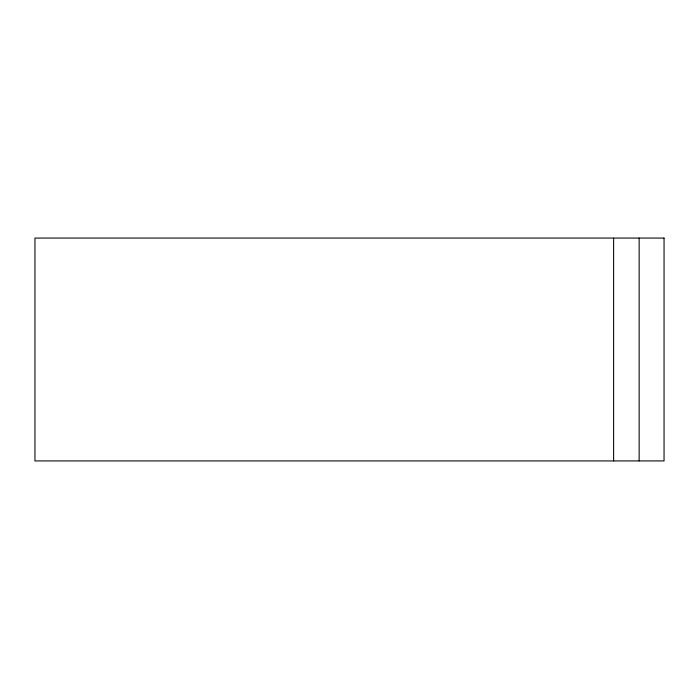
<?xml version="1.0" encoding="UTF-8"?>
<svg xmlns="http://www.w3.org/2000/svg" width="699" height="699" viewBox="0 0 699 699"><rect width="100%" height="100%" fill="white"/><g stroke="black" fill="none" stroke-linecap="round" stroke-linejoin="round"><path stroke-width="1.05" d="M639.148 238.071L639.148 460.929M613.617 238.071L613.617 460.929M664.05 238.071L34.95 238.071L34.95 460.929L664.05 460.929L664.05 238.071"/></g></svg>
